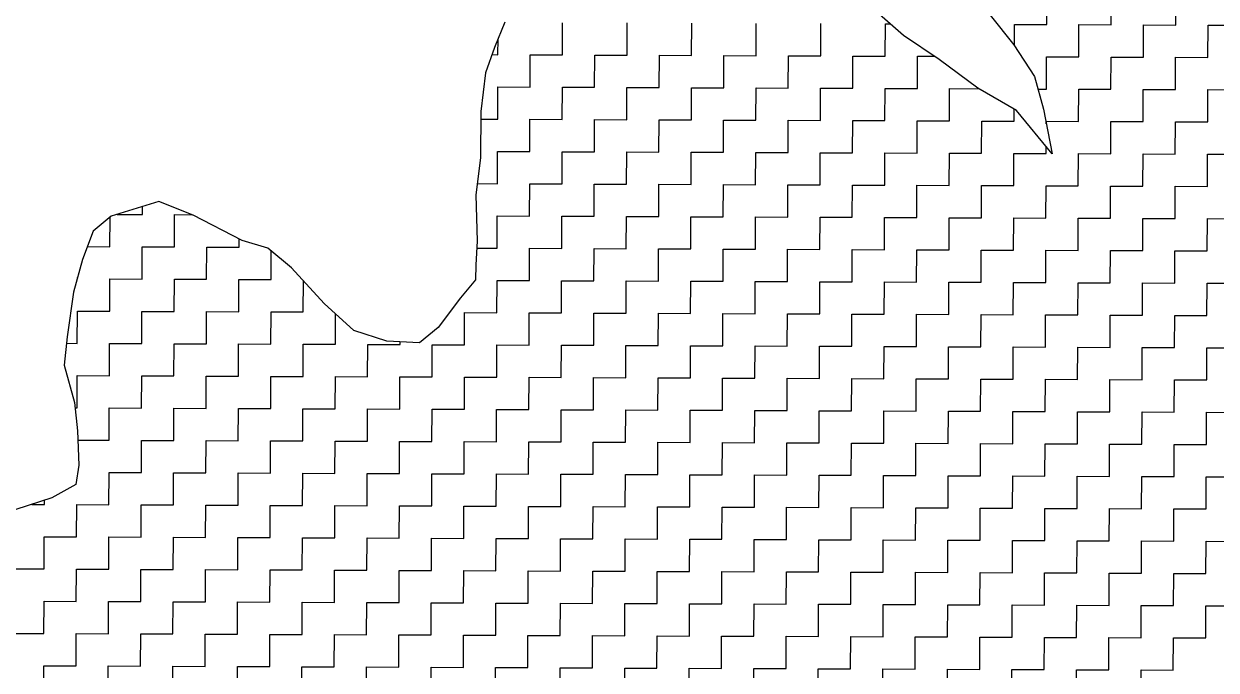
# Model space of a CAD drawing. Header units: metres. Extents: x 274536 to 279488, y 2074615 to 2078106.
# Drawn here: x 278512.4 to 278700.9, y 2076711.1 to 2076813.3 of the extents above; entities that cross this region are included whole.
import ezdxf

# ---------------------------------------------------------------- set-up
doc = ezdxf.new("R2010")
doc.units = ezdxf.units.M
doc.layers.add('POLY_HATCH', color=12, linetype='Continuous')

msp = doc.modelspace()

# ---------------------------------------------------------------- linework, layer by layer
at = {"layer": 'POLY_HATCH', "linetype": 'Continuous'}
for p, q in [((278674.11, 2076813.2), (278674.13, 2076818.3)), ((278684.31, 2076813.16), (278684.33, 2076818.26)), ((278694.51, 2076813.12), (278694.53, 2076818.22)), ((278597.58, 2076808.39), (278597.6, 2076813.49)), ((278607.78, 2076808.35), (278607.8, 2076813.45)), ((278617.99, 2076808.31), (278618.01, 2076813.41)), ((278628.19, 2076808.27), (278628.21, 2076813.38)), ((278638.39, 2076808.24), (278638.41, 2076813.34)), ((278648.59, 2076808.2), (278648.61, 2076813.3)), ((278648.61, 2076813.3), (278649.37, 2076813.29)), ((278669, 2076809.84), (278669.01, 2076813.22)), ((278669.01, 2076813.22), (278674.11, 2076813.2)), ((278679.19, 2076808.08), (278679.21, 2076813.18)), ((278679.21, 2076813.18), (278684.31, 2076813.16)), ((278689.39, 2076808.04), (278689.41, 2076813.14)), ((278689.41, 2076813.14), (278694.51, 2076813.12)), ((278699.6, 2076808), (278699.61, 2076813.1)), ((278699.61, 2076813.1), (278704.72, 2076813.08)), ((278587.38, 2076808.43), (278587.39, 2076810.93)), ((278586.42, 2076808.44), (278587.38, 2076808.43)), ((278592.46, 2076803.31), (278592.48, 2076808.41)), ((278592.48, 2076808.41), (278597.58, 2076808.39)), ((278602.66, 2076803.27), (278602.68, 2076808.37)), ((278602.68, 2076808.37), (278607.78, 2076808.35)), ((278612.87, 2076803.23), (278612.89, 2076808.33)), ((278612.89, 2076808.33), (278617.99, 2076808.31)), ((278623.07, 2076803.19), (278623.09, 2076808.29)), ((278623.09, 2076808.29), (278628.19, 2076808.27)), ((278633.27, 2076803.15), (278633.29, 2076808.26)), ((278633.29, 2076808.26), (278638.39, 2076808.24)), ((278643.47, 2076803.12), (278643.49, 2076808.22)), ((278643.49, 2076808.22), (278648.59, 2076808.2)), ((278653.67, 2076803.08), (278653.69, 2076808.18)), ((278653.69, 2076808.18), (278656.35, 2076808.17)), ((278674.07, 2076803), (278674.09, 2076808.1)), ((278674.09, 2076808.1), (278679.19, 2076808.08)), ((278684.27, 2076802.96), (278684.29, 2076808.06)), ((278684.29, 2076808.06), (278689.39, 2076808.04)), ((278694.47, 2076802.92), (278694.49, 2076808.02)), ((278694.49, 2076808.02), (278699.6, 2076808)), ((278587.34, 2076798.23), (278587.36, 2076803.33)), ((278587.36, 2076803.33), (278592.46, 2076803.31)), ((278597.54, 2076798.19), (278597.56, 2076803.29)), ((278597.56, 2076803.29), (278602.66, 2076803.27)), ((278607.75, 2076798.15), (278607.77, 2076803.25)), ((278607.77, 2076803.25), (278612.87, 2076803.23)), ((278617.95, 2076798.11), (278617.97, 2076803.21)), ((278617.97, 2076803.21), (278623.07, 2076803.19)), ((278628.15, 2076798.07), (278628.17, 2076803.17)), ((278628.17, 2076803.17), (278633.27, 2076803.15)), ((278638.35, 2076798.03), (278638.37, 2076803.14)), ((278638.37, 2076803.14), (278643.47, 2076803.12)), ((278648.55, 2076798), (278648.57, 2076803.1)), ((278648.57, 2076803.1), (278653.67, 2076803.08)), ((278658.75, 2076797.96), (278658.77, 2076803.06)), ((278658.77, 2076803.06), (278663.42, 2076803.04)), ((278672.74, 2076803), (278674.07, 2076803)), ((278679.15, 2076797.88), (278679.17, 2076802.98)), ((278679.17, 2076802.98), (278684.27, 2076802.96)), ((278689.35, 2076797.84), (278689.37, 2076802.94)), ((278689.37, 2076802.94), (278694.47, 2076802.92)), ((278699.56, 2076797.8), (278699.58, 2076802.9)), ((278699.58, 2076802.9), (278704.68, 2076802.88)), ((278668.95, 2076797.92), (278668.96, 2076799.82)), ((278584.66, 2076798.24), (278587.34, 2076798.23)), ((278592.42, 2076793.11), (278592.44, 2076798.21)), ((278592.44, 2076798.21), (278597.54, 2076798.19)), ((278602.63, 2076793.07), (278602.65, 2076798.17)), ((278602.65, 2076798.17), (278607.75, 2076798.15)), ((278612.83, 2076793.03), (278612.85, 2076798.13)), ((278612.85, 2076798.13), (278617.95, 2076798.11)), ((278623.03, 2076792.99), (278623.05, 2076798.09)), ((278623.05, 2076798.09), (278628.15, 2076798.07)), ((278633.23, 2076792.95), (278633.25, 2076798.05)), ((278633.25, 2076798.05), (278638.35, 2076798.03)), ((278643.43, 2076792.91), (278643.45, 2076798.01)), ((278643.45, 2076798.01), (278648.55, 2076798)), ((278653.63, 2076792.87), (278653.65, 2076797.98)), ((278653.65, 2076797.98), (278658.75, 2076797.96)), ((278663.83, 2076792.84), (278663.85, 2076797.94)), ((278663.85, 2076797.94), (278668.95, 2076797.92)), ((278674.05, 2076797.9), (278679.15, 2076797.88)), ((278674.05, 2076797.49), (278674.05, 2076797.9)), ((278684.23, 2076792.76), (278684.25, 2076797.86)), ((278684.25, 2076797.86), (278689.35, 2076797.84)), ((278694.44, 2076792.72), (278694.46, 2076797.82)), ((278694.46, 2076797.82), (278699.56, 2076797.8)), ((278587.3, 2076788.03), (278587.32, 2076793.13)), ((278587.32, 2076793.13), (278592.42, 2076793.11)), ((278597.51, 2076787.99), (278597.52, 2076793.09)), ((278597.52, 2076793.09), (278602.63, 2076793.07)), ((278607.71, 2076787.95), (278607.73, 2076793.05)), ((278607.73, 2076793.05), (278612.83, 2076793.03)), ((278617.91, 2076787.91), (278617.93, 2076793.01)), ((278617.93, 2076793.01), (278623.03, 2076792.99)), ((278628.11, 2076787.87), (278628.13, 2076792.97)), ((278628.13, 2076792.97), (278633.23, 2076792.95)), ((278638.31, 2076787.83), (278638.33, 2076792.93)), ((278638.33, 2076792.93), (278643.43, 2076792.91)), ((278648.51, 2076787.79), (278648.53, 2076792.89)), ((278648.53, 2076792.89), (278653.63, 2076792.87)), ((278658.71, 2076787.75), (278658.73, 2076792.86)), ((278658.73, 2076792.86), (278663.83, 2076792.84)), ((278668.91, 2076787.72), (278668.93, 2076792.82)), ((278668.93, 2076792.82), (278674.03, 2076792.8)), ((278674.03, 2076792.8), (278674.04, 2076793.89)), ((278679.11, 2076787.68), (278679.13, 2076792.78)), ((278679.13, 2076792.78), (278684.23, 2076792.76)), ((278689.32, 2076787.64), (278689.34, 2076792.74)), ((278689.34, 2076792.74), (278694.44, 2076792.72)), ((278699.52, 2076787.6), (278699.54, 2076792.7)), ((278699.54, 2076792.7), (278704.64, 2076792.68)), ((278584.13, 2076788.04), (278587.3, 2076788.03)), ((278592.38, 2076782.91), (278592.4, 2076788.01)), ((278592.4, 2076788.01), (278597.51, 2076787.99)), ((278602.59, 2076782.87), (278602.61, 2076787.97)), ((278602.61, 2076787.97), (278607.71, 2076787.95)), ((278612.79, 2076782.83), (278612.81, 2076787.93)), ((278612.81, 2076787.93), (278617.91, 2076787.91)), ((278622.99, 2076782.79), (278623.01, 2076787.89)), ((278623.01, 2076787.89), (278628.11, 2076787.87)), ((278633.19, 2076782.75), (278633.21, 2076787.85)), ((278633.21, 2076787.85), (278638.31, 2076787.83)), ((278643.39, 2076782.71), (278643.41, 2076787.81)), ((278643.41, 2076787.81), (278648.51, 2076787.79)), ((278653.59, 2076782.67), (278653.61, 2076787.77)), ((278653.61, 2076787.77), (278658.71, 2076787.75)), ((278663.79, 2076782.63), (278663.81, 2076787.74)), ((278663.81, 2076787.74), (278668.91, 2076787.72)), ((278673.99, 2076782.6), (278674.01, 2076787.7)), ((278674.01, 2076787.7), (278679.11, 2076787.68)), ((278684.2, 2076782.56), (278684.21, 2076787.66)), ((278684.21, 2076787.66), (278689.32, 2076787.64)), ((278694.4, 2076782.52), (278694.42, 2076787.62)), ((278694.42, 2076787.62), (278699.52, 2076787.6)), ((278526.06, 2076778.06), (278526.08, 2076782.74)), ((278527.18, 2076783.16), (278531.18, 2076783.15)), ((278531.18, 2076783.15), (278531.18, 2076784.39)), ((278536.26, 2076778.03), (278536.28, 2076783.13)), ((278536.28, 2076783.13), (278539.06, 2076783.12)), ((278587.26, 2076777.83), (278587.28, 2076782.93)), ((278587.28, 2076782.93), (278592.38, 2076782.91)), ((278597.47, 2076777.79), (278597.49, 2076782.89)), ((278597.49, 2076782.89), (278602.59, 2076782.87)), ((278607.67, 2076777.75), (278607.69, 2076782.85)), ((278607.69, 2076782.85), (278612.79, 2076782.83)), ((278617.87, 2076777.71), (278617.89, 2076782.81)), ((278617.89, 2076782.81), (278622.99, 2076782.79)), ((278628.07, 2076777.67), (278628.09, 2076782.77)), ((278628.09, 2076782.77), (278633.19, 2076782.75)), ((278638.27, 2076777.63), (278638.29, 2076782.73)), ((278638.29, 2076782.73), (278643.39, 2076782.71)), ((278648.47, 2076777.59), (278648.49, 2076782.69)), ((278648.49, 2076782.69), (278653.59, 2076782.67)), ((278658.67, 2076777.55), (278658.69, 2076782.65)), ((278658.69, 2076782.65), (278663.79, 2076782.63)), ((278668.87, 2076777.51), (278668.89, 2076782.61)), ((278668.89, 2076782.61), (278673.99, 2076782.6)), ((278679.07, 2076777.47), (278679.09, 2076782.58)), ((278679.09, 2076782.58), (278684.2, 2076782.56)), ((278689.28, 2076777.44), (278689.3, 2076782.54)), ((278689.3, 2076782.54), (278694.4, 2076782.52)), ((278699.48, 2076777.4), (278699.5, 2076782.5)), ((278699.5, 2076782.5), (278704.6, 2076782.48)), ((278546.46, 2076777.99), (278546.47, 2076779.29)), ((278522.49, 2076778.08), (278526.06, 2076778.06)), ((278531.14, 2076772.94), (278531.16, 2076778.05)), ((278531.16, 2076778.05), (278536.26, 2076778.03)), ((278541.34, 2076772.91), (278541.36, 2076778.01)), ((278541.36, 2076778.01), (278546.46, 2076777.99)), ((278551.54, 2076772.87), (278551.56, 2076777.36)), ((278584.04, 2076777.84), (278587.26, 2076777.83)), ((278592.35, 2076772.71), (278592.37, 2076777.81)), ((278592.37, 2076777.81), (278597.47, 2076777.79)), ((278602.55, 2076772.67), (278602.57, 2076777.77)), ((278602.57, 2076777.77), (278607.67, 2076777.75)), ((278612.75, 2076772.63), (278612.77, 2076777.73)), ((278612.77, 2076777.73), (278617.87, 2076777.71)), ((278622.95, 2076772.59), (278622.97, 2076777.69)), ((278622.97, 2076777.69), (278628.07, 2076777.67)), ((278633.15, 2076772.55), (278633.17, 2076777.65)), ((278633.17, 2076777.65), (278638.27, 2076777.63)), ((278643.35, 2076772.51), (278643.37, 2076777.61)), ((278643.37, 2076777.61), (278648.47, 2076777.59)), ((278653.55, 2076772.47), (278653.57, 2076777.57)), ((278653.57, 2076777.57), (278658.67, 2076777.55)), ((278663.75, 2076772.43), (278663.77, 2076777.53)), ((278663.77, 2076777.53), (278668.87, 2076777.51)), ((278673.95, 2076772.39), (278673.97, 2076777.49)), ((278673.97, 2076777.49), (278679.07, 2076777.47)), ((278684.16, 2076772.35), (278684.18, 2076777.46)), ((278684.18, 2076777.46), (278689.28, 2076777.44)), ((278694.36, 2076772.32), (278694.38, 2076777.42)), ((278694.38, 2076777.42), (278699.48, 2076777.4)), ((278520.88, 2076772.98), (278520.94, 2076772.98)), ((278520.94, 2076772.98), (278520.94, 2076773.2)), ((278526.02, 2076767.86), (278526.04, 2076772.96)), ((278526.04, 2076772.96), (278531.14, 2076772.94)), ((278536.22, 2076767.82), (278536.24, 2076772.92)), ((278536.24, 2076772.92), (278541.34, 2076772.91)), ((278546.42, 2076767.79), (278546.44, 2076772.89)), ((278546.44, 2076772.89), (278551.54, 2076772.87)), ((278556.62, 2076767.75), (278556.64, 2076772.67)), ((278587.23, 2076767.63), (278587.25, 2076772.73)), ((278587.25, 2076772.73), (278592.35, 2076772.71)), ((278597.43, 2076767.59), (278597.45, 2076772.69)), ((278597.45, 2076772.69), (278602.55, 2076772.67)), ((278607.63, 2076767.55), (278607.65, 2076772.65)), ((278607.65, 2076772.65), (278612.75, 2076772.63)), ((278617.83, 2076767.51), (278617.85, 2076772.61)), ((278617.85, 2076772.61), (278622.95, 2076772.59)), ((278628.03, 2076767.47), (278628.05, 2076772.57)), ((278628.05, 2076772.57), (278633.15, 2076772.55)), ((278638.23, 2076767.43), (278638.25, 2076772.53)), ((278638.25, 2076772.53), (278643.35, 2076772.51)), ((278648.43, 2076767.39), (278648.45, 2076772.49)), ((278648.45, 2076772.49), (278653.55, 2076772.47)), ((278658.63, 2076767.35), (278658.65, 2076772.45)), ((278658.65, 2076772.45), (278663.75, 2076772.43)), ((278668.83, 2076767.31), (278668.85, 2076772.41)), ((278668.85, 2076772.41), (278673.95, 2076772.39)), ((278679.04, 2076767.27), (278679.06, 2076772.37)), ((278679.06, 2076772.37), (278684.16, 2076772.35)), ((278689.24, 2076767.23), (278689.26, 2076772.34)), ((278689.26, 2076772.34), (278694.36, 2076772.32)), ((278699.44, 2076767.2), (278699.46, 2076772.3)), ((278699.46, 2076772.3), (278704.56, 2076772.28)), ((278520.9, 2076762.78), (278520.92, 2076767.88)), ((278520.92, 2076767.88), (278526.02, 2076767.86)), ((278531.1, 2076762.74), (278531.12, 2076767.84)), ((278531.12, 2076767.84), (278536.22, 2076767.82)), ((278541.3, 2076762.7), (278541.32, 2076767.8)), ((278541.32, 2076767.8), (278546.42, 2076767.79)), ((278551.5, 2076762.66), (278551.52, 2076767.77)), ((278551.52, 2076767.77), (278556.62, 2076767.75)), ((278582.11, 2076762.55), (278582.12, 2076767.65)), ((278582.12, 2076767.65), (278587.23, 2076767.63)), ((278561.7, 2076762.63), (278561.72, 2076767.43)), ((278592.31, 2076762.51), (278592.33, 2076767.61)), ((278592.33, 2076767.61), (278597.43, 2076767.59)), ((278602.51, 2076762.47), (278602.53, 2076767.57)), ((278602.53, 2076767.57), (278607.63, 2076767.55)), ((278612.71, 2076762.43), (278612.73, 2076767.53)), ((278612.73, 2076767.53), (278617.83, 2076767.51)), ((278622.91, 2076762.39), (278622.93, 2076767.49)), ((278622.93, 2076767.49), (278628.03, 2076767.47)), ((278633.11, 2076762.35), (278633.13, 2076767.45)), ((278633.13, 2076767.45), (278638.23, 2076767.43)), ((278643.31, 2076762.31), (278643.33, 2076767.41)), ((278643.33, 2076767.41), (278648.43, 2076767.39)), ((278653.51, 2076762.27), (278653.53, 2076767.37)), ((278653.53, 2076767.37), (278658.63, 2076767.35)), ((278663.71, 2076762.23), (278663.73, 2076767.33)), ((278663.73, 2076767.33), (278668.83, 2076767.31)), ((278673.92, 2076762.19), (278673.94, 2076767.29)), ((278673.94, 2076767.29), (278679.04, 2076767.27)), ((278684.12, 2076762.15), (278684.14, 2076767.25)), ((278684.14, 2076767.25), (278689.24, 2076767.23)), ((278694.32, 2076762.11), (278694.34, 2076767.21)), ((278694.34, 2076767.21), (278699.44, 2076767.2)), ((278519.21, 2076762.79), (278520.9, 2076762.78)), ((278525.98, 2076757.66), (278526, 2076762.76)), ((278526, 2076762.76), (278531.1, 2076762.74)), ((278536.18, 2076757.62), (278536.2, 2076762.72)), ((278536.2, 2076762.72), (278541.3, 2076762.7)), ((278546.38, 2076757.58), (278546.4, 2076762.68)), ((278546.4, 2076762.68), (278551.5, 2076762.66)), ((278556.58, 2076757.54), (278556.6, 2076762.65)), ((278556.6, 2076762.65), (278561.7, 2076762.63)), ((278566.78, 2076757.51), (278566.8, 2076762.61)), ((278566.8, 2076762.61), (278571.9, 2076762.59)), ((278571.9, 2076762.59), (278571.91, 2076763.03)), ((278576.98, 2076757.47), (278577, 2076762.57)), ((278577, 2076762.57), (278582.11, 2076762.55)), ((278587.19, 2076757.43), (278587.21, 2076762.53)), ((278587.21, 2076762.53), (278592.31, 2076762.51)), ((278597.39, 2076757.39), (278597.41, 2076762.49)), ((278597.41, 2076762.49), (278602.51, 2076762.47)), ((278607.59, 2076757.35), (278607.61, 2076762.45)), ((278607.61, 2076762.45), (278612.71, 2076762.43)), ((278617.79, 2076757.31), (278617.81, 2076762.41)), ((278617.81, 2076762.41), (278622.91, 2076762.39)), ((278627.99, 2076757.27), (278628.01, 2076762.37)), ((278628.01, 2076762.37), (278633.11, 2076762.35)), ((278638.19, 2076757.23), (278638.21, 2076762.33)), ((278638.21, 2076762.33), (278643.31, 2076762.31)), ((278648.39, 2076757.19), (278648.41, 2076762.29)), ((278648.41, 2076762.29), (278653.51, 2076762.27)), ((278658.59, 2076757.15), (278658.61, 2076762.25)), ((278658.61, 2076762.25), (278663.71, 2076762.23)), ((278668.8, 2076757.11), (278668.81, 2076762.21)), ((278668.81, 2076762.21), (278673.92, 2076762.19)), ((278679, 2076757.07), (278679.02, 2076762.17)), ((278679.02, 2076762.17), (278684.12, 2076762.15)), ((278689.2, 2076757.03), (278689.22, 2076762.13)), ((278689.22, 2076762.13), (278694.32, 2076762.11)), ((278699.4, 2076756.99), (278699.42, 2076762.09)), ((278699.42, 2076762.09), (278704.52, 2076762.07)), ((278520.86, 2076752.58), (278520.88, 2076757.68)), ((278520.88, 2076757.68), (278525.98, 2076757.66)), ((278531.06, 2076752.54), (278531.08, 2076757.64)), ((278531.08, 2076757.64), (278536.18, 2076757.62)), ((278541.26, 2076752.5), (278541.28, 2076757.6)), ((278541.28, 2076757.6), (278546.38, 2076757.58)), ((278551.46, 2076752.46), (278551.48, 2076757.56)), ((278551.48, 2076757.56), (278556.58, 2076757.54)), ((278561.66, 2076752.42), (278561.68, 2076757.52)), ((278561.68, 2076757.52), (278566.78, 2076757.51)), ((278571.86, 2076752.39), (278571.88, 2076757.49)), ((278571.88, 2076757.49), (278576.98, 2076757.47)), ((278582.07, 2076752.35), (278582.09, 2076757.45)), ((278582.09, 2076757.45), (278587.19, 2076757.43)), ((278592.27, 2076752.31), (278592.29, 2076757.41)), ((278592.29, 2076757.41), (278597.39, 2076757.39)), ((278602.47, 2076752.27), (278602.49, 2076757.37)), ((278602.49, 2076757.37), (278607.59, 2076757.35)), ((278612.67, 2076752.23), (278612.69, 2076757.33)), ((278612.69, 2076757.33), (278617.79, 2076757.31)), ((278622.87, 2076752.19), (278622.89, 2076757.29)), ((278622.89, 2076757.29), (278627.99, 2076757.27)), ((278633.07, 2076752.15), (278633.09, 2076757.25)), ((278633.09, 2076757.25), (278638.19, 2076757.23)), ((278643.27, 2076752.11), (278643.29, 2076757.21)), ((278643.29, 2076757.21), (278648.39, 2076757.19)), ((278653.47, 2076752.07), (278653.49, 2076757.17)), ((278653.49, 2076757.17), (278658.59, 2076757.15)), ((278663.67, 2076752.03), (278663.69, 2076757.13)), ((278663.69, 2076757.13), (278668.8, 2076757.11)), ((278673.88, 2076751.99), (278673.9, 2076757.09)), ((278673.9, 2076757.09), (278679, 2076757.07)), ((278684.08, 2076751.95), (278684.1, 2076757.05)), ((278684.1, 2076757.05), (278689.2, 2076757.03)), ((278694.28, 2076751.91), (278694.3, 2076757.01)), ((278694.3, 2076757.01), (278699.4, 2076756.99)), ((278520.55, 2076752.58), (278520.86, 2076752.58)), ((278525.94, 2076747.46), (278525.96, 2076752.56)), ((278525.96, 2076752.56), (278531.06, 2076752.54)), ((278536.14, 2076747.42), (278536.16, 2076752.52)), ((278536.16, 2076752.52), (278541.26, 2076752.5)), ((278546.34, 2076747.38), (278546.36, 2076752.48)), ((278546.36, 2076752.48), (278551.46, 2076752.46)), ((278556.54, 2076747.34), (278556.56, 2076752.44)), ((278556.56, 2076752.44), (278561.66, 2076752.42)), ((278566.74, 2076747.3), (278566.76, 2076752.4)), ((278566.76, 2076752.4), (278571.86, 2076752.39)), ((278576.95, 2076747.26), (278576.97, 2076752.37)), ((278576.97, 2076752.37), (278582.07, 2076752.35)), ((278587.15, 2076747.23), (278587.17, 2076752.33)), ((278587.17, 2076752.33), (278592.27, 2076752.31)), ((278597.35, 2076747.19), (278597.37, 2076752.29)), ((278597.37, 2076752.29), (278602.47, 2076752.27)), ((278607.55, 2076747.15), (278607.57, 2076752.25)), ((278607.57, 2076752.25), (278612.67, 2076752.23)), ((278617.75, 2076747.11), (278617.77, 2076752.21)), ((278617.77, 2076752.21), (278622.87, 2076752.19)), ((278627.95, 2076747.07), (278627.97, 2076752.17)), ((278627.97, 2076752.17), (278633.07, 2076752.15)), ((278638.15, 2076747.03), (278638.17, 2076752.13)), ((278638.17, 2076752.13), (278643.27, 2076752.11)), ((278648.35, 2076746.99), (278648.37, 2076752.09)), ((278648.37, 2076752.09), (278653.47, 2076752.07)), ((278658.55, 2076746.95), (278658.57, 2076752.05)), ((278658.57, 2076752.05), (278663.67, 2076752.03)), ((278668.76, 2076746.91), (278668.78, 2076752.01)), ((278668.78, 2076752.01), (278673.88, 2076751.99)), ((278678.96, 2076746.87), (278678.98, 2076751.97)), ((278678.98, 2076751.97), (278684.08, 2076751.95)), ((278689.16, 2076746.83), (278689.18, 2076751.93)), ((278689.18, 2076751.93), (278694.28, 2076751.91)), ((278699.36, 2076746.79), (278699.38, 2076751.89)), ((278699.38, 2076751.89), (278704.48, 2076751.87)), ((278520.97, 2076747.48), (278525.94, 2076747.46)), ((278531.02, 2076742.34), (278531.04, 2076747.44)), ((278531.04, 2076747.44), (278536.14, 2076747.42)), ((278541.22, 2076742.3), (278541.24, 2076747.4)), ((278541.24, 2076747.4), (278546.34, 2076747.38)), ((278551.42, 2076742.26), (278551.44, 2076747.36)), ((278551.44, 2076747.36), (278556.54, 2076747.34)), ((278561.62, 2076742.22), (278561.64, 2076747.32)), ((278561.64, 2076747.32), (278566.74, 2076747.3)), ((278571.83, 2076742.18), (278571.84, 2076747.28)), ((278571.84, 2076747.28), (278576.95, 2076747.26)), ((278582.03, 2076742.14), (278582.05, 2076747.25)), ((278582.05, 2076747.25), (278587.15, 2076747.23)), ((278592.23, 2076742.11), (278592.25, 2076747.21)), ((278592.25, 2076747.21), (278597.35, 2076747.19)), ((278602.43, 2076742.07), (278602.45, 2076747.17)), ((278602.45, 2076747.17), (278607.55, 2076747.15)), ((278612.63, 2076742.03), (278612.65, 2076747.13)), ((278612.65, 2076747.13), (278617.75, 2076747.11)), ((278622.83, 2076741.99), (278622.85, 2076747.09)), ((278622.85, 2076747.09), (278627.95, 2076747.07)), ((278633.03, 2076741.95), (278633.05, 2076747.05)), ((278633.05, 2076747.05), (278638.15, 2076747.03)), ((278643.23, 2076741.91), (278643.25, 2076747.01)), ((278643.25, 2076747.01), (278648.35, 2076746.99)), ((278653.43, 2076741.87), (278653.45, 2076746.97)), ((278653.45, 2076746.97), (278658.55, 2076746.95)), ((278663.64, 2076741.83), (278663.66, 2076746.93)), ((278663.66, 2076746.93), (278668.76, 2076746.91)), ((278673.84, 2076741.79), (278673.86, 2076746.89)), ((278673.86, 2076746.89), (278678.96, 2076746.87)), ((278684.04, 2076741.75), (278684.06, 2076746.85)), ((278684.06, 2076746.85), (278689.16, 2076746.83)), ((278694.24, 2076741.71), (278694.26, 2076746.81)), ((278694.26, 2076746.81), (278699.36, 2076746.79)), ((278525.9, 2076737.26), (278525.92, 2076742.36)), ((278525.92, 2076742.36), (278531.02, 2076742.34)), ((278536.1, 2076737.22), (278536.12, 2076742.32)), ((278536.12, 2076742.32), (278541.22, 2076742.3)), ((278546.3, 2076737.18), (278546.32, 2076742.28)), ((278546.32, 2076742.28), (278551.42, 2076742.26)), ((278556.5, 2076737.14), (278556.52, 2076742.24)), ((278556.52, 2076742.24), (278561.62, 2076742.22)), ((278566.71, 2076737.1), (278566.72, 2076742.2)), ((278566.72, 2076742.2), (278571.83, 2076742.18)), ((278576.91, 2076737.06), (278576.93, 2076742.16)), ((278576.93, 2076742.16), (278582.03, 2076742.14)), ((278587.11, 2076737.02), (278587.13, 2076742.12)), ((278587.13, 2076742.12), (278592.23, 2076742.11)), ((278597.31, 2076736.98), (278597.33, 2076742.09)), ((278597.33, 2076742.09), (278602.43, 2076742.07)), ((278607.51, 2076736.95), (278607.53, 2076742.05)), ((278607.53, 2076742.05), (278612.63, 2076742.03)), ((278617.71, 2076736.91), (278617.73, 2076742.01)), ((278617.73, 2076742.01), (278622.83, 2076741.99)), ((278627.91, 2076736.87), (278627.93, 2076741.97)), ((278627.93, 2076741.97), (278633.03, 2076741.95)), ((278638.11, 2076736.83), (278638.13, 2076741.93)), ((278638.13, 2076741.93), (278643.23, 2076741.91)), ((278648.31, 2076736.79), (278648.33, 2076741.89)), ((278648.33, 2076741.89), (278653.43, 2076741.87)), ((278658.52, 2076736.75), (278658.53, 2076741.85)), ((278658.53, 2076741.85), (278663.64, 2076741.83)), ((278668.72, 2076736.71), (278668.74, 2076741.81)), ((278668.74, 2076741.81), (278673.84, 2076741.79)), ((278678.92, 2076736.67), (278678.94, 2076741.77)), ((278678.94, 2076741.77), (278684.04, 2076741.75)), ((278689.12, 2076736.63), (278689.14, 2076741.73)), ((278689.14, 2076741.73), (278694.24, 2076741.71)), ((278699.32, 2076736.59), (278699.34, 2076741.69)), ((278699.34, 2076741.69), (278704.44, 2076741.67)), ((278515.7, 2076737.3), (278515.7, 2076737.97)), ((278513.7, 2076737.31), (278515.7, 2076737.3)), ((278520.78, 2076732.18), (278520.8, 2076737.28)), ((278520.8, 2076737.28), (278525.9, 2076737.26)), ((278530.98, 2076732.14), (278531, 2076737.24)), ((278531, 2076737.24), (278536.1, 2076737.22)), ((278541.18, 2076732.1), (278541.2, 2076737.2)), ((278541.2, 2076737.2), (278546.3, 2076737.18)), ((278551.38, 2076732.06), (278551.4, 2076737.16)), ((278551.4, 2076737.16), (278556.5, 2076737.14)), ((278561.58, 2076732.02), (278561.6, 2076737.12)), ((278561.6, 2076737.12), (278566.71, 2076737.1)), ((278571.79, 2076731.98), (278571.81, 2076737.08)), ((278571.81, 2076737.08), (278576.91, 2076737.06)), ((278581.99, 2076731.94), (278582.01, 2076737.04)), ((278582.01, 2076737.04), (278587.11, 2076737.02)), ((278592.19, 2076731.9), (278592.21, 2076737)), ((278592.21, 2076737), (278597.31, 2076736.98)), ((278602.39, 2076731.86), (278602.41, 2076736.97)), ((278602.41, 2076736.97), (278607.51, 2076736.95)), ((278612.59, 2076731.83), (278612.61, 2076736.93)), ((278612.61, 2076736.93), (278617.71, 2076736.91)), ((278622.79, 2076731.79), (278622.81, 2076736.89)), ((278622.81, 2076736.89), (278627.91, 2076736.87)), ((278632.99, 2076731.75), (278633.01, 2076736.85)), ((278633.01, 2076736.85), (278638.11, 2076736.83)), ((278643.19, 2076731.71), (278643.21, 2076736.81)), ((278643.21, 2076736.81), (278648.31, 2076736.79)), ((278653.4, 2076731.67), (278653.41, 2076736.77)), ((278653.41, 2076736.77), (278658.52, 2076736.75)), ((278663.6, 2076731.63), (278663.62, 2076736.73)), ((278663.62, 2076736.73), (278668.72, 2076736.71)), ((278673.8, 2076731.59), (278673.82, 2076736.69)), ((278673.82, 2076736.69), (278678.92, 2076736.67)), ((278684, 2076731.55), (278684.02, 2076736.65)), ((278684.02, 2076736.65), (278689.12, 2076736.63)), ((278694.2, 2076731.51), (278694.22, 2076736.61)), ((278694.22, 2076736.61), (278699.32, 2076736.59)), ((278515.66, 2076727.1), (278515.68, 2076732.2)), ((278515.68, 2076732.2), (278520.78, 2076732.18)), ((278525.86, 2076727.06), (278525.88, 2076732.16)), ((278525.88, 2076732.16), (278530.98, 2076732.14)), ((278536.06, 2076727.02), (278536.08, 2076732.12)), ((278536.08, 2076732.12), (278541.18, 2076732.1)), ((278546.26, 2076726.98), (278546.28, 2076732.08)), ((278546.28, 2076732.08), (278551.38, 2076732.06)), ((278556.46, 2076726.94), (278556.48, 2076732.04)), ((278556.48, 2076732.04), (278561.58, 2076732.02)), ((278566.67, 2076726.9), (278566.69, 2076732)), ((278566.69, 2076732), (278571.79, 2076731.98)), ((278576.87, 2076726.86), (278576.89, 2076731.96)), ((278576.89, 2076731.96), (278581.99, 2076731.94)), ((278587.07, 2076726.82), (278587.09, 2076731.92)), ((278587.09, 2076731.92), (278592.19, 2076731.9)), ((278597.27, 2076726.78), (278597.29, 2076731.88)), ((278597.29, 2076731.88), (278602.39, 2076731.86)), ((278607.47, 2076726.74), (278607.49, 2076731.85)), ((278607.49, 2076731.85), (278612.59, 2076731.83)), ((278617.67, 2076726.71), (278617.69, 2076731.81)), ((278617.69, 2076731.81), (278622.79, 2076731.79)), ((278627.87, 2076726.67), (278627.89, 2076731.77)), ((278627.89, 2076731.77), (278632.99, 2076731.75)), ((278638.07, 2076726.63), (278638.09, 2076731.73)), ((278638.09, 2076731.73), (278643.19, 2076731.71)), ((278648.27, 2076726.59), (278648.29, 2076731.69)), ((278648.29, 2076731.69), (278653.4, 2076731.67)), ((278658.48, 2076726.55), (278658.5, 2076731.65)), ((278658.5, 2076731.65), (278663.6, 2076731.63)), ((278668.68, 2076726.51), (278668.7, 2076731.61)), ((278668.7, 2076731.61), (278673.8, 2076731.59)), ((278678.88, 2076726.47), (278678.9, 2076731.57)), ((278678.9, 2076731.57), (278684, 2076731.55)), ((278689.08, 2076726.43), (278689.1, 2076731.53)), ((278689.1, 2076731.53), (278694.2, 2076731.51)), ((278699.28, 2076726.39), (278699.3, 2076731.49)), ((278699.3, 2076731.49), (278704.4, 2076731.47)), ((278510.56, 2076727.12), (278515.66, 2076727.1)), ((278520.74, 2076721.98), (278520.76, 2076727.08)), ((278520.76, 2076727.08), (278525.86, 2076727.06)), ((278530.94, 2076721.94), (278530.96, 2076727.04)), ((278530.96, 2076727.04), (278536.06, 2076727.02)), ((278541.14, 2076721.9), (278541.16, 2076727)), ((278541.16, 2076727), (278546.26, 2076726.98)), ((278551.34, 2076721.86), (278551.36, 2076726.96)), ((278551.36, 2076726.96), (278556.46, 2076726.94)), ((278561.55, 2076721.82), (278561.57, 2076726.92)), ((278561.57, 2076726.92), (278566.67, 2076726.9)), ((278571.75, 2076721.78), (278571.77, 2076726.88)), ((278571.77, 2076726.88), (278576.87, 2076726.86)), ((278581.95, 2076721.74), (278581.97, 2076726.84)), ((278581.97, 2076726.84), (278587.07, 2076726.82)), ((278592.15, 2076721.7), (278592.17, 2076726.8)), ((278592.17, 2076726.8), (278597.27, 2076726.78)), ((278602.35, 2076721.66), (278602.37, 2076726.76)), ((278602.37, 2076726.76), (278607.47, 2076726.74)), ((278612.55, 2076721.62), (278612.57, 2076726.72)), ((278612.57, 2076726.72), (278617.67, 2076726.71)), ((278622.75, 2076721.58), (278622.77, 2076726.69)), ((278622.77, 2076726.69), (278627.87, 2076726.67)), ((278632.95, 2076721.55), (278632.97, 2076726.65)), ((278632.97, 2076726.65), (278638.07, 2076726.63)), ((278643.15, 2076721.51), (278643.17, 2076726.61)), ((278643.17, 2076726.61), (278648.27, 2076726.59)), ((278653.36, 2076721.47), (278653.38, 2076726.57)), ((278653.38, 2076726.57), (278658.48, 2076726.55)), ((278663.56, 2076721.43), (278663.58, 2076726.53)), ((278663.58, 2076726.53), (278668.68, 2076726.51)), ((278673.76, 2076721.39), (278673.78, 2076726.49)), ((278673.78, 2076726.49), (278678.88, 2076726.47)), ((278683.96, 2076721.35), (278683.98, 2076726.45)), ((278683.98, 2076726.45), (278689.08, 2076726.43)), ((278694.16, 2076721.31), (278694.18, 2076726.41)), ((278694.18, 2076726.41), (278699.28, 2076726.39)), ((278515.62, 2076716.9), (278515.64, 2076722)), ((278515.64, 2076722), (278520.74, 2076721.98)), ((278525.82, 2076716.86), (278525.84, 2076721.96)), ((278525.84, 2076721.96), (278530.94, 2076721.94)), ((278536.02, 2076716.82), (278536.04, 2076721.92)), ((278536.04, 2076721.92), (278541.14, 2076721.9)), ((278546.22, 2076716.78), (278546.24, 2076721.88)), ((278546.24, 2076721.88), (278551.34, 2076721.86)), ((278556.43, 2076716.74), (278556.44, 2076721.84)), ((278556.44, 2076721.84), (278561.55, 2076721.82)), ((278566.63, 2076716.7), (278566.65, 2076721.8)), ((278566.65, 2076721.8), (278571.75, 2076721.78)), ((278576.83, 2076716.66), (278576.85, 2076721.76)), ((278576.85, 2076721.76), (278581.95, 2076721.74)), ((278587.03, 2076716.62), (278587.05, 2076721.72)), ((278587.05, 2076721.72), (278592.15, 2076721.7)), ((278597.23, 2076716.58), (278597.25, 2076721.68)), ((278597.25, 2076721.68), (278602.35, 2076721.66)), ((278607.43, 2076716.54), (278607.45, 2076721.64)), ((278607.45, 2076721.64), (278612.55, 2076721.62)), ((278617.63, 2076716.5), (278617.65, 2076721.6)), ((278617.65, 2076721.6), (278622.75, 2076721.58)), ((278627.83, 2076716.46), (278627.85, 2076721.57)), ((278627.85, 2076721.57), (278632.95, 2076721.55)), ((278638.03, 2076716.43), (278638.05, 2076721.53)), ((278638.05, 2076721.53), (278643.15, 2076721.51)), ((278648.24, 2076716.39), (278648.26, 2076721.49)), ((278648.26, 2076721.49), (278653.36, 2076721.47)), ((278658.44, 2076716.35), (278658.46, 2076721.45)), ((278658.46, 2076721.45), (278663.56, 2076721.43)), ((278668.64, 2076716.31), (278668.66, 2076721.41)), ((278668.66, 2076721.41), (278673.76, 2076721.39)), ((278678.84, 2076716.27), (278678.86, 2076721.37)), ((278678.86, 2076721.37), (278683.96, 2076721.35)), ((278689.04, 2076716.23), (278689.06, 2076721.33)), ((278689.06, 2076721.33), (278694.16, 2076721.31)), ((278699.24, 2076716.19), (278699.26, 2076721.29)), ((278699.26, 2076721.29), (278704.36, 2076721.27)), ((278510.52, 2076716.92), (278515.62, 2076716.9)), ((278520.7, 2076711.78), (278520.72, 2076716.88)), ((278520.72, 2076716.88), (278525.82, 2076716.86)), ((278530.9, 2076711.74), (278530.92, 2076716.84)), ((278530.92, 2076716.84), (278536.02, 2076716.82)), ((278541.1, 2076711.7), (278541.12, 2076716.8)), ((278541.12, 2076716.8), (278546.22, 2076716.78)), ((278551.31, 2076711.66), (278551.32, 2076716.76)), ((278551.32, 2076716.76), (278556.43, 2076716.74)), ((278561.51, 2076711.62), (278561.53, 2076716.72)), ((278561.53, 2076716.72), (278566.63, 2076716.7)), ((278571.71, 2076711.58), (278571.73, 2076716.68)), ((278571.73, 2076716.68), (278576.83, 2076716.66)), ((278581.91, 2076711.54), (278581.93, 2076716.64)), ((278581.93, 2076716.64), (278587.03, 2076716.62)), ((278592.11, 2076711.5), (278592.13, 2076716.6)), ((278592.13, 2076716.6), (278597.23, 2076716.58)), ((278602.31, 2076711.46), (278602.33, 2076716.56)), ((278602.33, 2076716.56), (278607.43, 2076716.54)), ((278612.51, 2076711.42), (278612.53, 2076716.52)), ((278612.53, 2076716.52), (278617.63, 2076716.5)), ((278622.71, 2076711.38), (278622.73, 2076716.48)), ((278622.73, 2076716.48), (278627.83, 2076716.46)), ((278632.91, 2076711.34), (278632.93, 2076716.45)), ((278632.93, 2076716.45), (278638.03, 2076716.43)), ((278643.12, 2076711.31), (278643.13, 2076716.41)), ((278643.13, 2076716.41), (278648.24, 2076716.39)), ((278653.32, 2076711.27), (278653.34, 2076716.37)), ((278653.34, 2076716.37), (278658.44, 2076716.35)), ((278663.52, 2076711.23), (278663.54, 2076716.33)), ((278663.54, 2076716.33), (278668.64, 2076716.31)), ((278673.72, 2076711.19), (278673.74, 2076716.29)), ((278673.74, 2076716.29), (278678.84, 2076716.27)), ((278683.92, 2076711.15), (278683.94, 2076716.25)), ((278683.94, 2076716.25), (278689.04, 2076716.23)), ((278694.12, 2076711.11), (278694.14, 2076716.21)), ((278694.14, 2076716.21), (278699.24, 2076716.19)), ((278515.58, 2076706.7), (278515.6, 2076711.8)), ((278515.6, 2076711.8), (278520.7, 2076711.78)), ((278525.78, 2076706.66), (278525.8, 2076711.76)), ((278525.8, 2076711.76), (278530.9, 2076711.74)), ((278535.98, 2076706.62), (278536, 2076711.72)), ((278536, 2076711.72), (278541.1, 2076711.7)), ((278546.18, 2076706.58), (278546.2, 2076711.68)), ((278546.2, 2076711.68), (278551.31, 2076711.66)), ((278556.39, 2076706.54), (278556.41, 2076711.64)), ((278556.41, 2076711.64), (278561.51, 2076711.62)), ((278566.59, 2076706.5), (278566.61, 2076711.6)), ((278566.61, 2076711.6), (278571.71, 2076711.58)), ((278576.79, 2076706.46), (278576.81, 2076711.56)), ((278576.81, 2076711.56), (278581.91, 2076711.54)), ((278586.99, 2076706.42), (278587.01, 2076711.52)), ((278587.01, 2076711.52), (278592.11, 2076711.5)), ((278597.19, 2076706.38), (278597.21, 2076711.48)), ((278597.21, 2076711.48), (278602.31, 2076711.46)), ((278607.39, 2076706.34), (278607.41, 2076711.44)), ((278607.41, 2076711.44), (278612.51, 2076711.42)), ((278617.59, 2076706.3), (278617.61, 2076711.4)), ((278617.61, 2076711.4), (278622.71, 2076711.38)), ((278627.79, 2076706.26), (278627.81, 2076711.36)), ((278627.81, 2076711.36), (278632.91, 2076711.34)), ((278638, 2076706.22), (278638.01, 2076711.32)), ((278638.01, 2076711.32), (278643.12, 2076711.31)), ((278648.2, 2076706.18), (278648.22, 2076711.29)), ((278648.22, 2076711.29), (278653.32, 2076711.27)), ((278658.4, 2076706.15), (278658.42, 2076711.25)), ((278658.42, 2076711.25), (278663.52, 2076711.23)), ((278668.6, 2076706.11), (278668.62, 2076711.21)), ((278668.62, 2076711.21), (278673.72, 2076711.19)), ((278678.8, 2076706.07), (278678.82, 2076711.17)), ((278678.82, 2076711.17), (278683.92, 2076711.15)), ((278689, 2076706.03), (278689.02, 2076711.13)), ((278689.02, 2076711.13), (278694.12, 2076711.11))]:
    msp.add_line(p, q, dxfattribs=at)
at = {"layer": 'POLY_HATCH'}
for p, q in [((278651.47, 2076811.45), (278647.71, 2076814.76)), ((278588.49, 2076813.58), (278586.83, 2076809.57)), ((278665.16, 2076814.7), (278668.92, 2076809.97)), ((278657.11, 2076807.65), (278651.47, 2076811.45)), ((278586.83, 2076809.57), (278585.4, 2076805.57)), ((278668.92, 2076809.97), (278672.2, 2076805)), ((278663.23, 2076803.15), (278657.11, 2076807.65)), ((278585.4, 2076805.57), (278584.66, 2076799.45)), ((278672.2, 2076805), (278673.6, 2076799.81)), ((278669.35, 2076799.59), (278663.23, 2076803.15)), ((278673.6, 2076799.81), (278674.98, 2076792.73)), ((278584.66, 2076799.45), (278584.64, 2076792.14)), ((278674.98, 2076792.73), (278669.35, 2076799.59)), ((278584.64, 2076792.14), (278583.91, 2076786.25)), ((278533.79, 2076785.2), (278526.24, 2076782.87)), ((278539.21, 2076783.06), (278533.79, 2076785.2)), ((278583.91, 2076786.25), (278584.11, 2076778.94)), ((278526.24, 2076782.87), (278523.4, 2076780.52)), ((278546.98, 2076779.02), (278539.21, 2076783.06)), ((278523.4, 2076780.52), (278521.73, 2076776.05)), ((278550.99, 2076777.82), (278546.98, 2076779.02)), ((278554.75, 2076774.74), (278550.99, 2076777.82)), ((278584.11, 2076778.94), (278583.86, 2076775.17)), ((278521.73, 2076776.05), (278520.29, 2076770.87)), ((278559.92, 2076769.07), (278554.75, 2076774.74)), ((278583.86, 2076775.17), (278583.85, 2076772.81)), ((278583.85, 2076772.81), (278581.48, 2076769.99)), ((278520.29, 2076770.87), (278519.32, 2076763.8)), ((278581.48, 2076769.99), (278577.93, 2076765.29)), ((278564.62, 2076764.8), (278559.92, 2076769.07)), ((278569.8, 2076763.13), (278564.62, 2076764.8)), ((278577.93, 2076765.29), (278574.99, 2076762.88)), ((278519.32, 2076763.8), (278518.83, 2076759.32)), ((278574.99, 2076762.88), (278569.8, 2076763.13)), ((278518.83, 2076759.32), (278520.46, 2076753.42)), ((278520.46, 2076753.42), (278520.92, 2076748.94)), ((278520.92, 2076748.94), (278521.13, 2076743.52)), ((278521.13, 2076743.52), (278520.65, 2076740.46)), ((278520.65, 2076740.46), (278516.87, 2076738.35)), ((278516.87, 2076738.35), (278511.2, 2076736.48))]:
    msp.add_line(p, q, dxfattribs=at)

doc.saveas('drawing.dxf')
